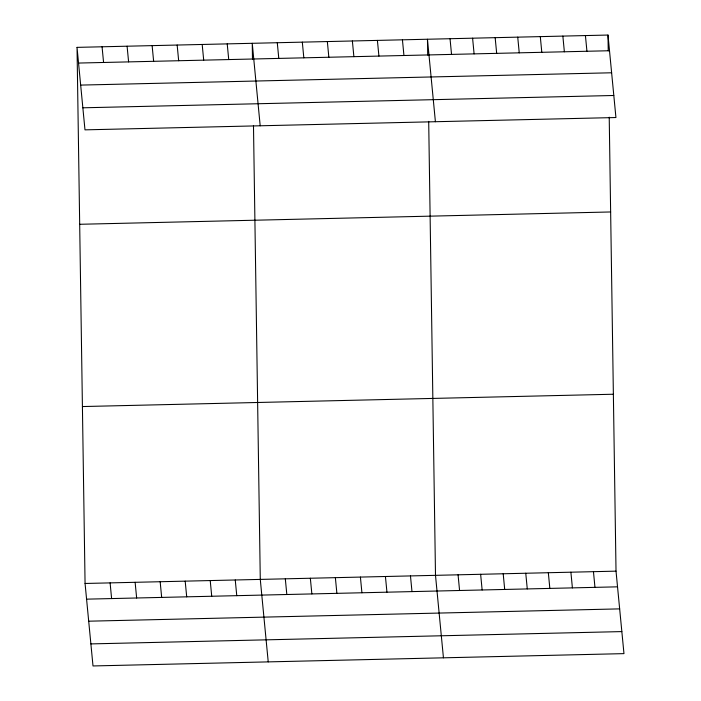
<?xml version="1.0" encoding="UTF-8"?>
<svg xmlns="http://www.w3.org/2000/svg" width="701" height="701" viewBox="0 0 701 701"><rect width="100%" height="100%" fill="white"/><g stroke="black" fill="none" stroke-linecap="round" stroke-linejoin="round"><path stroke-width="1.05" d="M77.031 47.37L607.995 35.05L615.934 117.531L84.979 129.851L77.031 47.37L85.066 583.469L93.005 665.95L623.969 653.63L616.021 571.149L609.222 117.19M78.547 63.055L609.502 50.735M80.668 85.093L611.622 72.781M82.849 107.805L613.813 95.485M79.686 224.285L610.641 211.965M82.42 406.554L613.375 394.234M85.066 583.469L616.021 571.149M86.573 599.153L617.537 586.833M88.703 621.191L619.658 608.88M90.885 643.904L621.848 631.592M585.423 35.576L586.939 51.261M562.859 36.093L564.366 51.778M593.458 571.674L594.965 587.359M540.296 36.618L541.803 52.303M570.894 572.2L572.402 587.885M517.732 37.144L519.239 52.829M548.331 572.717L549.838 588.402M495.16 37.67L496.676 53.355M525.759 573.243L527.275 588.928M472.597 38.187L474.104 53.872M503.195 573.768L504.702 589.453M450.033 38.713L451.54 54.398M480.632 574.294L482.139 589.979M435.409 121.72L427.461 39.238L427.698 55.037M458.068 574.811L459.576 590.496M402.435 39.817L403.942 55.502M443.444 657.818L435.496 575.337L428.697 121.378M377.401 40.395L378.917 56.08M410.471 575.915L411.978 591.6M352.375 40.982L353.882 56.667M385.436 576.502L386.943 592.187M327.341 41.561L328.848 57.245M360.41 577.081L361.918 592.766M302.315 42.139L303.822 57.824M335.376 577.659L336.883 593.344M277.281 42.726L278.788 58.411M310.341 578.237L311.857 593.922M260.194 125.786L252.246 43.304L252.483 59.103M285.316 578.824L286.823 594.509M227.22 43.883L228.728 59.567M268.229 661.884L260.281 579.403L253.482 125.444M202.186 44.461L203.702 60.146M235.256 579.981L236.763 595.666M177.16 45.048L178.667 60.733M210.221 580.568L211.728 596.244M152.126 45.626L153.633 61.311M185.187 581.147L186.703 596.831M127.091 46.205L128.607 61.89M160.161 581.725L161.668 597.41M102.066 46.783L103.573 62.468M135.127 582.303L136.642 597.988M110.101 582.89L111.608 598.575M607.995 35.05L608.231 50.849"/></g></svg>
